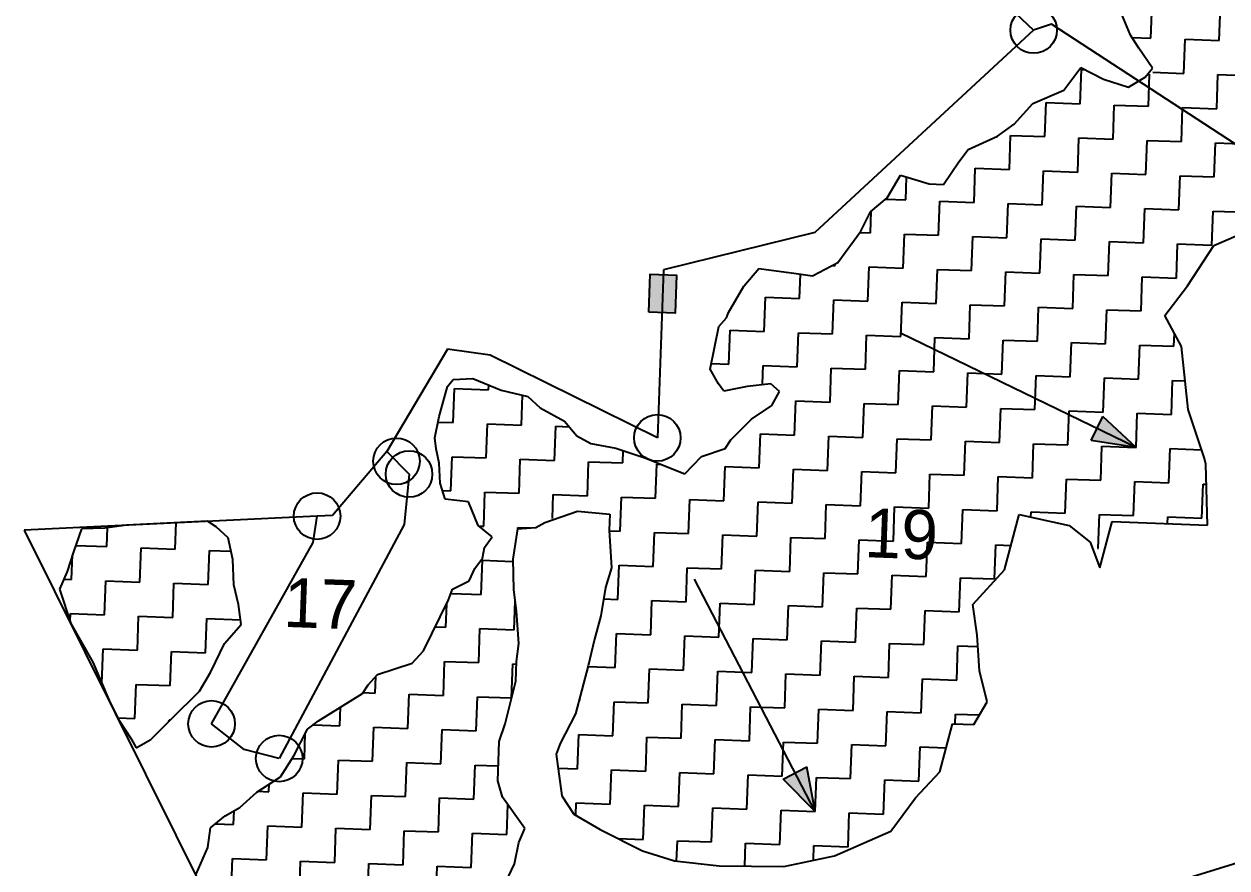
# Model space of a CAD drawing. Header units: metres. Extents: x 292434 to 293193, y 2020436 to 2021636.
# Drawn here: x 292488.9 to 292931.4, y 2020914 to 2021224.7 of the extents above; entities that cross this region are included whole.
import ezdxf
from ezdxf.enums import TextEntityAlignment as Align

# ---------------------------------------------------------------- set-up
doc = ezdxf.new("R2010")
doc.units = ezdxf.units.M
doc.header["$MEASUREMENT"] = 0
for name, color, linetype in [('POLY_HATCH', 12, 'Continuous'), ('POLY_PARCEL', 6, 'Continuous'), ('TEXT_PARCEL', 7, 'Continuous'), ('V_BOUND_LINE', 7, 'Continuous')]:
    doc.layers.add(name, color=color, linetype=linetype)
doc.styles.add('TEXT_MAP', font='')
doc.styles.get('TEXT_MAP').set_extended_font_data('Kruti Dev 050')

msp = doc.modelspace()

# ---------------------------------------------------------------- hatches: boundary and pattern name
msp.add_hatch(color=256).paths.add_polyline_path([(292728.88, 2021132.32), (292719.21, 2021132.68), (292718.7, 2021118.69), (292728.37, 2021118.34)])
h = msp.add_hatch(color=256)
h.paths.add_polyline_path([(292883.59, 2021075.86), (292881.45, 2021071.45), (292897.98, 2021068.87)])
h.paths.add_polyline_path([(292897.98, 2021068.87), (292885.73, 2021080.26), (292883.59, 2021075.86)])
h = msp.add_hatch(color=256)
h.paths.add_polyline_path([(292772.55, 2020949.02), (292768.21, 2020946.76), (292779.92, 2020934.82)])
h.paths.add_polyline_path([(292779.92, 2020934.82), (292776.9, 2020951.27), (292772.55, 2020949.02)])

# ---------------------------------------------------------------- linework, layer by layer
msp.add_lwpolyline([(292718.7, 2021118.69), (292719.21, 2021132.68), (292728.88, 2021132.32), (292728.37, 2021118.34)], close=True)
for points in [[(292897.98, 2021068.87), (292811.28, 2021110.98)], [(292881.45, 2021071.45), (292885.73, 2021080.26)], [(292897.98, 2021068.87), (292885.73, 2021080.26)], [(292897.98, 2021068.87), (292881.45, 2021071.45)], [(292779.92, 2020934.82), (292735.52, 2021020.37)], [(292768.21, 2020946.76), (292776.9, 2020951.27)], [(292779.92, 2020934.82), (292776.9, 2020951.27)], [(292779.92, 2020934.82), (292768.21, 2020946.76)]]:
    msp.add_lwpolyline(points)
for centre in [(292860.31, 2021222.52), (292721.86, 2021072.37), (292625.88, 2021063.77), (292630.51, 2021059.06), (292596.68, 2021043.58), (292557.85, 2020967.08), (292582.74, 2020954.34)]:
    msp.add_circle(centre, 8.56)
at = {"layer": 'POLY_HATCH', "linetype": 'Continuous'}
for p, q in [((292903.46, 2021219.59), (292903.92, 2021232.15)), ((292928.58, 2021218.67), (292929.04, 2021231.23)), ((292896.42, 2021219.84), (292903.46, 2021219.59)), ((292915.57, 2021206.57), (292916.02, 2021219.13)), ((292916.02, 2021219.13), (292928.58, 2021218.67)), ((292877.43, 2021195.38), (292877.89, 2021207.94)), ((292877.89, 2021207.94), (292879.3, 2021207.89)), ((292902.55, 2021194.47), (292902.98, 2021206.27)), ((292904.15, 2021206.99), (292915.57, 2021206.57)), ((292927.67, 2021193.55), (292928.13, 2021206.11)), ((292928.13, 2021206.11), (292940.69, 2021205.66)), ((292864.41, 2021183.28), (292864.87, 2021195.84)), ((292864.87, 2021195.84), (292877.43, 2021195.38)), ((292889.53, 2021182.36), (292889.99, 2021194.92)), ((292889.99, 2021194.92), (292902.55, 2021194.47)), ((292914.65, 2021181.45), (292915.11, 2021194.01)), ((292915.11, 2021194.01), (292927.67, 2021193.55)), ((292851.4, 2021171.17), (292851.85, 2021183.73)), ((292851.85, 2021183.73), (292864.41, 2021183.28)), ((292876.52, 2021170.26), (292876.97, 2021182.82)), ((292876.97, 2021182.82), (292889.53, 2021182.36)), ((292901.64, 2021169.35), (292902.09, 2021181.91)), ((292902.09, 2021181.91), (292914.65, 2021181.45)), ((292926.76, 2021168.43), (292927.21, 2021180.99)), ((292927.21, 2021180.99), (292939.77, 2021180.54)), ((292813.26, 2021159.98), (292813.57, 2021168.41)), ((292838.38, 2021159.07), (292838.84, 2021171.63)), ((292838.84, 2021171.63), (292851.4, 2021171.17)), ((292863.5, 2021158.16), (292863.96, 2021170.72)), ((292863.96, 2021170.72), (292876.52, 2021170.26)), ((292888.62, 2021157.24), (292889.08, 2021169.8)), ((292889.08, 2021169.8), (292901.64, 2021169.35)), ((292913.74, 2021156.33), (292914.2, 2021168.89)), ((292914.2, 2021168.89), (292926.76, 2021168.43)), ((292805.82, 2021160.25), (292813.26, 2021159.98)), ((292800.24, 2021147.88), (292800.54, 2021155.9)), ((292825.36, 2021146.97), (292825.82, 2021159.53)), ((292825.82, 2021159.53), (292838.38, 2021159.07)), ((292850.48, 2021146.05), (292850.94, 2021158.61)), ((292850.94, 2021158.61), (292863.5, 2021158.16)), ((292875.6, 2021145.14), (292876.06, 2021157.7)), ((292876.06, 2021157.7), (292888.62, 2021157.24)), ((292900.72, 2021144.23), (292901.18, 2021156.79)), ((292901.18, 2021156.79), (292913.74, 2021156.33)), ((292925.84, 2021143.31), (292926.3, 2021155.87)), ((292926.3, 2021155.87), (292938.86, 2021155.42)), ((292796.32, 2021148.02), (292800.24, 2021147.88)), ((292812.35, 2021134.86), (292812.8, 2021147.42)), ((292812.8, 2021147.42), (292825.36, 2021146.97)), ((292837.47, 2021133.95), (292837.92, 2021146.51)), ((292837.92, 2021146.51), (292850.48, 2021146.05)), ((292862.59, 2021133.04), (292863.04, 2021145.6)), ((292863.04, 2021145.6), (292875.6, 2021145.14)), ((292887.71, 2021132.12), (292888.16, 2021144.68)), ((292888.16, 2021144.68), (292900.72, 2021144.23)), ((292912.83, 2021131.21), (292913.28, 2021143.77)), ((292913.28, 2021143.77), (292925.84, 2021143.31)), ((292786.19, 2021135.81), (292787.23, 2021135.78)), ((292787.23, 2021135.78), (292787.25, 2021136.37)), ((292799.33, 2021122.76), (292799.79, 2021135.32)), ((292799.79, 2021135.32), (292812.35, 2021134.86)), ((292824.45, 2021121.85), (292824.91, 2021134.41)), ((292824.91, 2021134.41), (292837.47, 2021133.95)), ((292849.57, 2021120.93), (292850.03, 2021133.49)), ((292850.03, 2021133.49), (292862.59, 2021133.04)), ((292774.21, 2021123.67), (292774.54, 2021132.63)), ((292874.69, 2021120.02), (292875.15, 2021132.58)), ((292875.15, 2021132.58), (292887.71, 2021132.12)), ((292899.81, 2021119.11), (292900.27, 2021131.67)), ((292900.27, 2021131.67), (292912.83, 2021131.21)), ((292761.19, 2021111.57), (292761.65, 2021124.13)), ((292761.65, 2021124.13), (292774.21, 2021123.67)), ((292786.31, 2021110.66), (292786.77, 2021123.22)), ((292786.77, 2021123.22), (292799.33, 2021122.76)), ((292811.43, 2021109.74), (292811.89, 2021122.3)), ((292811.89, 2021122.3), (292824.45, 2021121.85)), ((292836.55, 2021108.83), (292837.01, 2021121.39)), ((292837.01, 2021121.39), (292849.57, 2021120.93)), ((292861.67, 2021107.92), (292862.13, 2021120.48)), ((292862.13, 2021120.48), (292874.69, 2021120.02)), ((292886.79, 2021107), (292887.25, 2021119.56)), ((292887.25, 2021119.56), (292899.81, 2021119.11)), ((292748.18, 2021099.47), (292748.63, 2021112.03)), ((292748.63, 2021112.03), (292761.19, 2021111.57)), ((292773.3, 2021098.55), (292773.75, 2021111.11)), ((292773.75, 2021111.11), (292786.31, 2021110.66)), ((292798.42, 2021097.64), (292798.87, 2021110.2)), ((292798.87, 2021110.2), (292811.43, 2021109.74)), ((292823.54, 2021096.73), (292823.99, 2021109.29)), ((292823.99, 2021109.29), (292836.55, 2021108.83)), ((292848.66, 2021095.81), (292849.11, 2021108.37)), ((292849.11, 2021108.37), (292861.67, 2021107.92)), ((292873.78, 2021094.9), (292874.23, 2021107.46)), ((292874.23, 2021107.46), (292886.79, 2021107)), ((292898.9, 2021093.99), (292899.35, 2021106.55)), ((292899.35, 2021106.55), (292911.91, 2021106.09)), ((292911.91, 2021106.09), (292912.09, 2021110.86)), ((292741.72, 2021099.7), (292748.18, 2021099.47)), ((292760.5, 2021092.33), (292760.74, 2021099.01)), ((292760.74, 2021099.01), (292773.3, 2021098.55)), ((292785.4, 2021085.54), (292785.86, 2021098.1)), ((292785.86, 2021098.1), (292798.42, 2021097.64)), ((292810.52, 2021084.62), (292810.98, 2021097.18)), ((292810.98, 2021097.18), (292823.54, 2021096.73)), ((292835.64, 2021083.71), (292836.1, 2021096.27)), ((292836.1, 2021096.27), (292848.66, 2021095.81)), ((292860.76, 2021082.8), (292861.22, 2021095.36)), ((292861.22, 2021095.36), (292873.78, 2021094.9)), ((292885.88, 2021081.88), (292886.34, 2021094.44)), ((292886.34, 2021094.44), (292898.9, 2021093.99)), ((292911, 2021080.97), (292911.46, 2021093.53)), ((292911.46, 2021093.53), (292916.06, 2021093.36)), ((292646.79, 2021078), (292647.24, 2021090.56)), ((292647.24, 2021090.56), (292659.8, 2021090.1)), ((292659.8, 2021090.1), (292659.86, 2021091.82)), ((292671.91, 2021077.09), (292672.3, 2021088.05)), ((292772.38, 2021073.43), (292772.84, 2021085.99)), ((292772.84, 2021085.99), (292785.4, 2021085.54)), ((292797.5, 2021072.52), (292797.96, 2021085.08)), ((292797.96, 2021085.08), (292810.52, 2021084.62)), ((292822.62, 2021071.61), (292823.08, 2021084.17)), ((292823.08, 2021084.17), (292835.64, 2021083.71)), ((292847.74, 2021070.69), (292848.2, 2021083.25)), ((292848.2, 2021083.25), (292860.76, 2021082.8)), ((292872.86, 2021069.78), (292873.32, 2021082.34)), ((292873.32, 2021082.34), (292885.88, 2021081.88)), ((292897.98, 2021068.87), (292898.44, 2021081.43)), ((292898.44, 2021081.43), (292911, 2021080.97)), ((292641.17, 2021078.2), (292646.79, 2021078)), ((292658.89, 2021064.98), (292659.35, 2021077.54)), ((292659.35, 2021077.54), (292671.91, 2021077.09)), ((292684.01, 2021064.07), (292684.47, 2021076.63)), ((292684.47, 2021076.63), (292689.44, 2021076.45)), ((292759.37, 2021061.33), (292759.82, 2021073.89)), ((292759.82, 2021073.89), (292772.38, 2021073.43)), ((292784.49, 2021060.42), (292784.94, 2021072.98)), ((292784.94, 2021072.98), (292797.5, 2021072.52)), ((292809.61, 2021059.5), (292810.06, 2021072.06)), ((292810.06, 2021072.06), (292822.62, 2021071.61)), ((292834.73, 2021058.59), (292835.18, 2021071.15)), ((292835.18, 2021071.15), (292847.74, 2021070.69)), ((292709.13, 2021063.16), (292709.29, 2021067.68)), ((292859.85, 2021057.68), (292860.3, 2021070.24)), ((292860.3, 2021070.24), (292872.86, 2021069.78)), ((292884.97, 2021056.76), (292885.42, 2021069.32)), ((292885.42, 2021069.32), (292897.98, 2021068.87)), ((292910.09, 2021055.85), (292910.54, 2021068.41)), ((292910.54, 2021068.41), (292922.06, 2021067.99)), ((292645.87, 2021052.88), (292646.33, 2021065.44)), ((292646.33, 2021065.44), (292658.89, 2021064.98)), ((292670.99, 2021051.97), (292671.45, 2021064.53)), ((292671.45, 2021064.53), (292684.01, 2021064.07)), ((292696.11, 2021051.05), (292696.57, 2021063.61)), ((292696.57, 2021063.61), (292709.13, 2021063.16)), ((292721.23, 2021050.14), (292721.69, 2021062.7)), ((292721.69, 2021062.7), (292723.19, 2021062.65)), ((292746.35, 2021049.23), (292746.81, 2021061.79)), ((292746.81, 2021061.79), (292759.37, 2021061.33)), ((292771.47, 2021048.31), (292771.93, 2021060.87)), ((292771.93, 2021060.87), (292784.49, 2021060.42)), ((292796.59, 2021047.4), (292797.05, 2021059.96)), ((292797.05, 2021059.96), (292809.61, 2021059.5)), ((292821.71, 2021046.49), (292822.17, 2021059.05)), ((292822.17, 2021059.05), (292834.73, 2021058.59)), ((292846.83, 2021045.57), (292847.29, 2021058.13)), ((292847.29, 2021058.13), (292859.85, 2021057.68)), ((292871.95, 2021044.66), (292872.41, 2021057.22)), ((292872.41, 2021057.22), (292884.97, 2021056.76)), ((292897.07, 2021043.75), (292897.53, 2021056.31)), ((292897.53, 2021056.31), (292910.09, 2021055.85)), ((292922.19, 2021042.83), (292922.65, 2021055.39)), ((292922.65, 2021055.39), (292923.89, 2021055.35)), ((292642.82, 2021052.99), (292645.87, 2021052.88)), ((292657.98, 2021039.86), (292658.43, 2021052.42)), ((292658.43, 2021052.42), (292670.99, 2021051.97)), ((292683.23, 2021042.73), (292683.55, 2021051.51)), ((292683.55, 2021051.51), (292696.11, 2021051.05)), ((292708.22, 2021038.04), (292708.67, 2021050.6)), ((292708.67, 2021050.6), (292721.23, 2021050.14)), ((292733.34, 2021037.12), (292733.79, 2021049.68)), ((292733.79, 2021049.68), (292746.35, 2021049.23)), ((292758.45, 2021036.21), (292758.91, 2021048.77)), ((292758.91, 2021048.77), (292771.47, 2021048.31)), ((292783.57, 2021035.3), (292784.03, 2021047.86)), ((292784.03, 2021047.86), (292796.59, 2021047.4)), ((292808.69, 2021034.38), (292809.15, 2021046.94)), ((292809.15, 2021046.94), (292821.71, 2021046.49)), ((292833.81, 2021033.47), (292834.27, 2021046.03)), ((292834.27, 2021046.03), (292846.83, 2021045.57)), ((292859.32, 2021043.18), (292859.39, 2021045.12)), ((292859.39, 2021045.12), (292871.95, 2021044.66)), ((292544.48, 2021031.41), (292544.83, 2021041.17)), ((292884.05, 2021031.64), (292884.51, 2021044.2)), ((292884.51, 2021044.2), (292897.07, 2021043.75)), ((292909.54, 2021040.81), (292909.63, 2021043.29)), ((292909.63, 2021043.29), (292922.19, 2021042.83)), ((292519.36, 2021032.33), (292519.61, 2021039.32)), ((292656.13, 2021039.93), (292657.98, 2021039.86)), ((292670.52, 2021038.94), (292670.54, 2021039.41)), ((292670.54, 2021039.41), (292675.2, 2021039.24)), ((292704.17, 2021038.18), (292708.22, 2021038.04)), ((292720.32, 2021025.02), (292720.78, 2021037.58)), ((292720.78, 2021037.58), (292733.34, 2021037.12)), ((292745.44, 2021024.11), (292745.9, 2021036.67)), ((292745.9, 2021036.67), (292758.45, 2021036.21)), ((292770.56, 2021023.19), (292771.01, 2021035.75)), ((292771.01, 2021035.75), (292783.57, 2021035.3)), ((292507.82, 2021032.75), (292519.36, 2021032.33)), ((292531.46, 2021019.31), (292531.92, 2021031.87)), ((292531.92, 2021031.87), (292544.48, 2021031.41)), ((292795.68, 2021022.28), (292796.13, 2021034.84)), ((292796.13, 2021034.84), (292808.69, 2021034.38)), ((292820.8, 2021021.37), (292821.25, 2021033.93)), ((292821.25, 2021033.93), (292833.81, 2021033.47)), ((292845.92, 2021020.45), (292846.37, 2021033.01)), ((292846.37, 2021033.01), (292852.01, 2021032.81)), ((292883.87, 2021031.65), (292884.05, 2021031.64)), ((292506.34, 2021020.22), (292506.67, 2021029.34)), ((292556.58, 2021018.4), (292557.04, 2021030.96)), ((292557.04, 2021030.96), (292565.03, 2021030.67)), ((292657.06, 2021014.74), (292657.52, 2021027.3)), ((292657.52, 2021027.3), (292668.62, 2021026.9)), ((292707.3, 2021012.92), (292707.76, 2021025.48)), ((292707.76, 2021025.48), (292720.32, 2021025.02)), ((292732.42, 2021012), (292732.88, 2021024.56)), ((292732.88, 2021024.56), (292745.44, 2021024.11)), ((292757.54, 2021011.09), (292758, 2021023.65)), ((292758, 2021023.65), (292770.56, 2021023.19)), ((292782.66, 2021010.18), (292783.12, 2021022.74)), ((292783.12, 2021022.74), (292795.68, 2021022.28)), ((292503.86, 2021020.31), (292506.34, 2021020.22)), ((292518.45, 2021007.21), (292518.9, 2021019.77)), ((292518.9, 2021019.77), (292531.46, 2021019.31)), ((292543.57, 2021006.29), (292544.02, 2021018.85)), ((292544.02, 2021018.85), (292556.58, 2021018.4)), ((292807.78, 2021009.26), (292808.24, 2021021.82)), ((292808.24, 2021021.82), (292820.8, 2021021.37)), ((292832.9, 2021008.35), (292833.36, 2021020.91)), ((292833.36, 2021020.91), (292845.92, 2021020.45)), ((292646.26, 2021015.14), (292657.06, 2021014.74)), ((292644.05, 2021002.64), (292644.36, 2021011.29)), ((292669.17, 2021001.73), (292669.55, 2021012.37)), ((292702.05, 2021013.11), (292707.3, 2021012.92)), ((292719.41, 2020999.9), (292719.86, 2021012.46)), ((292719.86, 2021012.46), (292732.42, 2021012)), ((292744.53, 2020998.99), (292744.98, 2021011.55)), ((292744.98, 2021011.55), (292757.54, 2021011.09)), ((292769.65, 2020998.07), (292770.1, 2021010.63)), ((292770.1, 2021010.63), (292782.66, 2021010.18)), ((292794.76, 2020997.16), (292795.22, 2021009.72)), ((292795.22, 2021009.72), (292807.78, 2021009.26)), ((292505.78, 2021004.75), (292505.89, 2021007.66)), ((292505.89, 2021007.66), (292518.45, 2021007.21)), ((292530.55, 2020994.19), (292531.01, 2021006.75)), ((292531.01, 2021006.75), (292543.57, 2021006.29)), ((292555.67, 2020993.28), (292556.13, 2021005.84)), ((292556.13, 2021005.84), (292568.54, 2021005.39)), ((292819.88, 2020996.25), (292820.34, 2021008.81)), ((292820.34, 2021008.81), (292832.9, 2021008.35)), ((292640.16, 2021002.78), (292644.05, 2021002.64)), ((292656.15, 2020989.62), (292656.61, 2021002.18)), ((292656.61, 2021002.18), (292669.17, 2021001.73)), ((292706.39, 2020987.8), (292706.85, 2021000.36)), ((292706.85, 2021000.36), (292719.41, 2020999.9)), ((292731.51, 2020986.88), (292731.97, 2020999.44)), ((292731.97, 2020999.44), (292744.53, 2020998.99)), ((292756.63, 2020985.97), (292757.09, 2020998.53)), ((292757.09, 2020998.53), (292769.65, 2020998.07)), ((292781.75, 2020985.06), (292782.21, 2020997.62)), ((292782.21, 2020997.62), (292794.76, 2020997.16)), ((292806.87, 2020984.14), (292807.32, 2020996.7)), ((292807.32, 2020996.7), (292819.88, 2020996.25)), ((292517.53, 2020982.09), (292517.99, 2020994.65)), ((292517.99, 2020994.65), (292530.55, 2020994.19)), ((292542.65, 2020981.17), (292543.11, 2020993.73)), ((292543.11, 2020993.73), (292555.67, 2020993.28)), ((292831.99, 2020983.23), (292832.44, 2020995.79)), ((292832.44, 2020995.79), (292839.78, 2020995.52)), ((292643.13, 2020977.52), (292643.59, 2020990.08)), ((292643.59, 2020990.08), (292656.15, 2020989.62)), ((292668.26, 2020976.71), (292668.71, 2020989.17)), ((292668.71, 2020989.17), (292670, 2020989.12)), ((292696.32, 2020988.16), (292706.39, 2020987.8)), ((292718.49, 2020974.78), (292718.95, 2020987.34)), ((292718.95, 2020987.34), (292731.51, 2020986.88)), ((292618.01, 2020978.43), (292618.23, 2020984.47)), ((292743.61, 2020973.87), (292744.07, 2020986.43)), ((292744.07, 2020986.43), (292756.63, 2020985.97)), ((292768.73, 2020972.95), (292769.19, 2020985.51)), ((292769.19, 2020985.51), (292781.75, 2020985.06)), ((292793.85, 2020972.04), (292794.31, 2020984.6)), ((292794.31, 2020984.6), (292806.87, 2020984.14)), ((292818.97, 2020971.13), (292819.43, 2020983.69)), ((292819.43, 2020983.69), (292831.99, 2020983.23)), ((292517.45, 2020982.09), (292517.53, 2020982.09)), ((292529.64, 2020969.07), (292530.09, 2020981.63)), ((292530.09, 2020981.63), (292542.65, 2020981.17)), ((292613.66, 2020978.59), (292618.01, 2020978.43)), ((292630.12, 2020965.42), (292630.57, 2020977.98)), ((292630.57, 2020977.98), (292643.13, 2020977.52)), ((292655.24, 2020964.5), (292655.69, 2020977.06)), ((292655.69, 2020977.06), (292668.23, 2020976.61)), ((292693.07, 2020975.7), (292693.37, 2020975.69)), ((292693.37, 2020975.69), (292693.42, 2020977.06)), ((292705.48, 2020962.68), (292705.93, 2020975.24)), ((292705.93, 2020975.24), (292718.49, 2020974.78)), ((292730.6, 2020961.76), (292731.05, 2020974.32)), ((292731.05, 2020974.32), (292743.61, 2020973.87)), ((292523.42, 2020969.3), (292529.64, 2020969.07)), ((292605, 2020966.33), (292605.25, 2020973.19)), ((292755.72, 2020960.85), (292756.17, 2020973.41)), ((292756.17, 2020973.41), (292768.73, 2020972.95)), ((292780.84, 2020959.94), (292781.29, 2020972.5)), ((292781.29, 2020972.5), (292793.85, 2020972.04)), ((292805.96, 2020959.02), (292806.41, 2020971.58)), ((292806.41, 2020971.58), (292818.97, 2020971.13)), ((292831.4, 2020967.06), (292831.53, 2020970.67)), ((292831.53, 2020970.67), (292840.39, 2020970.35)), ((292542.18, 2020968.05), (292542.2, 2020968.61)), ((292542.2, 2020968.61), (292542.72, 2020968.59)), ((292595.18, 2020966.69), (292605, 2020966.33)), ((292617.1, 2020953.31), (292617.56, 2020965.87)), ((292617.56, 2020965.87), (292630.12, 2020965.42)), ((292642.22, 2020952.4), (292642.68, 2020964.96)), ((292642.68, 2020964.96), (292655.24, 2020964.5)), ((292591.98, 2020954.23), (292592.32, 2020963.52)), ((292692.46, 2020950.57), (292692.92, 2020963.13)), ((292692.92, 2020963.13), (292705.48, 2020962.68)), ((292717.58, 2020949.66), (292718.04, 2020962.22)), ((292718.04, 2020962.22), (292730.6, 2020961.76)), ((292742.7, 2020948.75), (292743.16, 2020961.31)), ((292743.16, 2020961.31), (292755.72, 2020960.85)), ((292767.82, 2020947.83), (292768.28, 2020960.39)), ((292768.28, 2020960.39), (292780.84, 2020959.94)), ((292792.94, 2020946.92), (292793.4, 2020959.48)), ((292793.4, 2020959.48), (292805.96, 2020959.02)), ((292818.06, 2020946.01), (292818.52, 2020958.57)), ((292818.52, 2020958.57), (292828.08, 2020958.22)), ((292587.64, 2020954.38), (292591.98, 2020954.23)), ((292604.08, 2020941.21), (292604.54, 2020953.77)), ((292604.54, 2020953.77), (292617.1, 2020953.31)), ((292629.2, 2020940.3), (292629.66, 2020952.86)), ((292629.66, 2020952.86), (292642.22, 2020952.4)), ((292654.32, 2020939.38), (292654.78, 2020951.94)), ((292654.78, 2020951.94), (292663.35, 2020951.63)), ((292685.34, 2020950.83), (292692.46, 2020950.57)), ((292704.56, 2020937.56), (292705.02, 2020950.12)), ((292705.02, 2020950.12), (292717.58, 2020949.66)), ((292729.68, 2020936.64), (292730.14, 2020949.2)), ((292730.14, 2020949.2), (292742.7, 2020948.75)), ((292754.8, 2020935.73), (292755.26, 2020948.29)), ((292755.26, 2020948.29), (292767.82, 2020947.83)), ((292779.92, 2020934.82), (292780.38, 2020947.38)), ((292780.38, 2020947.38), (292792.94, 2020946.92)), ((292578.96, 2020942.12), (292579.07, 2020944.96)), ((292805.04, 2020933.9), (292805.5, 2020946.46)), ((292805.5, 2020946.46), (292818.06, 2020946.01)), ((292574.87, 2020942.27), (292578.96, 2020942.12)), ((292591.07, 2020929.11), (292591.52, 2020941.67)), ((292591.52, 2020941.67), (292604.08, 2020941.21)), ((292616.19, 2020928.19), (292616.64, 2020940.75)), ((292616.64, 2020940.75), (292629.2, 2020940.3)), ((292641.31, 2020927.28), (292641.76, 2020939.84)), ((292641.76, 2020939.84), (292654.32, 2020939.38)), ((292565.95, 2020930.02), (292566.13, 2020935.04)), ((292666.43, 2020926.37), (292666.83, 2020937.4)), ((292691.84, 2020933.45), (292692, 2020938.01)), ((292692, 2020938.01), (292704.56, 2020937.56)), ((292716.67, 2020924.54), (292717.12, 2020937.1)), ((292717.12, 2020937.1), (292729.68, 2020936.64)), ((292741.79, 2020923.63), (292742.24, 2020936.19)), ((292742.24, 2020936.19), (292754.8, 2020935.73)), ((292766.91, 2020922.71), (292767.36, 2020935.27)), ((292767.36, 2020935.27), (292779.92, 2020934.82)), ((292792.03, 2020921.8), (292792.48, 2020934.36)), ((292792.48, 2020934.36), (292805.04, 2020933.9)), ((292559.3, 2020930.26), (292565.95, 2020930.02)), ((292578.05, 2020917), (292578.51, 2020929.56)), ((292578.51, 2020929.56), (292591.07, 2020929.11)), ((292603.17, 2020916.09), (292603.63, 2020928.65)), ((292603.63, 2020928.65), (292616.19, 2020928.19)), ((292628.29, 2020915.18), (292628.75, 2020927.74)), ((292628.75, 2020927.74), (292641.31, 2020927.28)), ((292653.41, 2020914.26), (292653.87, 2020926.82)), ((292653.87, 2020926.82), (292666.43, 2020926.37)), ((292707.5, 2020924.87), (292716.67, 2020924.54)), ((292728.95, 2020916.58), (292729.23, 2020924.08)), ((292729.23, 2020924.08), (292741.79, 2020923.63)), ((292754.04, 2020914.68), (292754.35, 2020923.17)), ((292754.35, 2020923.17), (292766.91, 2020922.71)), ((292779.27, 2020916.86), (292779.47, 2020922.26)), ((292779.47, 2020922.26), (292792.03, 2020921.8)), ((292565.03, 2020904.9), (292565.49, 2020917.46)), ((292565.49, 2020917.46), (292578.05, 2020917)), ((292590.15, 2020903.99), (292590.61, 2020916.55)), ((292590.61, 2020916.55), (292603.17, 2020916.09)), ((292615.27, 2020903.07), (292615.73, 2020915.63)), ((292615.73, 2020915.63), (292628.29, 2020915.18)), ((292640.39, 2020902.16), (292640.85, 2020914.72)), ((292640.85, 2020914.72), (292653.41, 2020914.26))]:
    msp.add_line(p, q, dxfattribs=at)
at = {"layer": 'POLY_HATCH'}
for p, q in [((292895.91, 2021220.61), (292892.87, 2021227.98)), ((292899.04, 2021215.88), (292895.91, 2021220.61)), ((292904.05, 2021208.43), (292899.04, 2021215.88)), ((292871.39, 2021200.37), (292877.64, 2021208.73)), ((292877.64, 2021208.73), (292886.07, 2021204.46)), ((292901.29, 2021205.23), (292904.05, 2021208.43)), ((292886.07, 2021204.46), (292895.21, 2021201.49)), ((292895.21, 2021201.49), (292901.29, 2021205.23)), ((292859.98, 2021195.51), (292871.39, 2021200.37)), ((292853.09, 2021187.83), (292859.98, 2021195.51)), ((292846.99, 2021183.43), (292853.09, 2021187.83)), ((292836.24, 2021178.54), (292846.99, 2021183.43)), ((292832.77, 2021174.05), (292836.24, 2021178.54)), ((292827.18, 2021165.67), (292832.77, 2021174.05)), ((292806.36, 2021160.7), (292811.29, 2021169.11)), ((292811.29, 2021169.11), (292821.91, 2021165.86)), ((292821.91, 2021165.86), (292827.18, 2021165.67)), ((292800.23, 2021155.64), (292806.36, 2021160.7)), ((292796.67, 2021148.51), (292800.23, 2021155.64)), ((292788.32, 2021136.93), (292796.67, 2021148.51)), ((292926.65, 2021143.19), (292939.4, 2021148.67)), ((292916.86, 2021128.36), (292926.65, 2021143.19)), ((292753.65, 2021128.29), (292759.17, 2021134.69)), ((292759.17, 2021134.69), (292772.98, 2021132.87)), ((292778.89, 2021131.99), (292788.32, 2021136.93)), ((292772.98, 2021132.87), (292778.89, 2021131.99)), ((292748.01, 2021118.59), (292753.65, 2021128.29)), ((292908.53, 2021117.44), (292916.86, 2021128.36)), ((292744.52, 2021113.43), (292747.28, 2021116.63)), ((292747.28, 2021116.63), (292748.01, 2021118.59)), ((292914.72, 2021105.99), (292908.53, 2021117.44)), ((292741.31, 2021097.7), (292744.52, 2021113.43)), ((292917.18, 2021082.79), (292914.72, 2021105.99)), ((292744.42, 2021092.31), (292741.31, 2021097.7)), ((292644.62, 2021091.31), (292646.7, 2021093.88)), ((292646.7, 2021093.88), (292653.98, 2021094.27)), ((292653.98, 2021094.27), (292664.39, 2021089.93)), ((292641.57, 2021080.2), (292644.62, 2021091.31)), ((292664.39, 2021089.93), (292674.22, 2021087.6)), ((292746.3, 2021089.6), (292744.42, 2021092.31)), ((292754.95, 2021091.26), (292746.3, 2021089.6)), ((292763.57, 2021092.27), (292754.95, 2021091.26)), ((292766.78, 2021089.51), (292763.57, 2021092.27)), ((292763.95, 2021084.33), (292766.78, 2021089.51)), ((292674.22, 2021087.6), (292678.69, 2021083.47)), ((292756.5, 2021079.32), (292763.95, 2021084.33)), ((292639.97, 2021072.34), (292641.57, 2021080.2)), ((292678.69, 2021083.47), (292687.76, 2021078.52)), ((292923.13, 2021064.75), (292917.18, 2021082.79)), ((292687.76, 2021078.52), (292692.19, 2021073.08)), ((292748.95, 2021071.67), (292756.5, 2021079.32)), ((292640.48, 2021068.36), (292639.97, 2021072.34)), ((292692.19, 2021073.08), (292697.37, 2021070.25)), ((292746.85, 2021068.45), (292748.95, 2021071.67)), ((292641.61, 2021063.03), (292640.48, 2021068.36)), ((292697.37, 2021070.25), (292706.56, 2021068.59)), ((292706.56, 2021068.59), (292717.65, 2021064.89)), ((292738.15, 2021065.46), (292746.85, 2021068.45)), ((292642.01, 2021055.75), (292641.61, 2021063.03)), ((292717.65, 2021064.89), (292724.82, 2021061.99)), ((292731.98, 2021059.09), (292738.15, 2021065.46)), ((292923.72, 2021062.75), (292923.13, 2021064.75)), ((292924.23, 2021040.28), (292923.72, 2021062.75)), ((292724.82, 2021061.99), (292731.98, 2021059.09)), ((292643.77, 2021049.75), (292642.01, 2021055.75)), ((292652.32, 2021048.78), (292643.77, 2021049.75)), ((292655.97, 2021040.06), (292652.32, 2021048.78)), ((292680.48, 2021041.22), (292692.52, 2021045.4)), ((292692.52, 2021045.4), (292704.37, 2021044.31)), ((292526.51, 2021040.21), (292518.54, 2021039.18)), ((292556.3, 2021041.77), (292526.51, 2021040.21)), ((292559.52, 2021039.67), (292556.3, 2021041.77)), ((292677.11, 2021039.36), (292680.48, 2021041.22)), ((292704.37, 2021044.31), (292704.16, 2021038.37)), ((292849.64, 2021023.84), (292855, 2021044.12)), ((292855, 2021044.12), (292873.35, 2021040.15)), ((292873.35, 2021040.15), (292881.05, 2021033.92)), ((292884.68, 2021024.55), (292889.26, 2021041.55)), ((292889.26, 2021041.55), (292924.23, 2021040.28)), ((292509.94, 2021038.83), (292506.99, 2021030.36)), ((292518.54, 2021039.18), (292509.94, 2021038.83)), ((292564, 2021035.55), (292559.52, 2021039.67)), ((292661.11, 2021035.91), (292655.97, 2021040.06)), ((292658.32, 2021032.05), (292661.11, 2021035.91)), ((292668.76, 2021027.78), (292670.49, 2021038.94)), ((292670.49, 2021038.94), (292677.11, 2021039.36)), ((292704.16, 2021038.37), (292704.98, 2021024.48)), ((292565.69, 2021027.56), (292564, 2021035.55)), ((292657.52, 2021028.12), (292658.32, 2021032.05)), ((292881.05, 2021033.92), (292884.68, 2021024.55)), ((292506.99, 2021030.36), (292504.75, 2021023.18)), ((292566.01, 2021018.31), (292565.69, 2021027.56)), ((292654.74, 2021024.26), (292657.52, 2021028.12)), ((292669.01, 2021016.54), (292668.76, 2021027.78)), ((292504.75, 2021023.18), (292501.87, 2021016.68)), ((292652.59, 2021019.72), (292654.74, 2021024.26)), ((292704.98, 2021024.48), (292702.73, 2021017.3)), ((292837.94, 2021011.06), (292849.64, 2021023.84)), ((292567.73, 2021010.98), (292566.01, 2021018.31)), ((292646.53, 2021016.63), (292652.59, 2021019.72)), ((292501.87, 2021016.68), (292506.03, 2021003.98)), ((292645.07, 2021012.73), (292646.53, 2021016.63)), ((292670.04, 2021008.58), (292669.01, 2021016.54)), ((292702.73, 2021017.3), (292701.03, 2021006.8)), ((292568.79, 2021003.68), (292567.73, 2021010.98)), ((292635.79, 2020993.92), (292645.07, 2021012.73)), ((292839.51, 2020999.78), (292837.94, 2021011.06)), ((292670.93, 2020996.67), (292670.04, 2021008.58)), ((292701.03, 2021006.8), (292698.74, 2020998.3)), ((292506.03, 2021003.98), (292514.11, 2020989.82)), ((292562.58, 2020996.64), (292568.79, 2021003.68)), ((292557.58, 2020986.26), (292562.58, 2020996.64)), ((292670.03, 2020990.1), (292670.93, 2020996.67)), ((292698.74, 2020998.3), (292696.4, 2020988.48)), ((292840.35, 2020986.55), (292839.51, 2020999.78)), ((292631.67, 2020989.44), (292635.79, 2020993.92)), ((292514.11, 2020989.82), (292520.2, 2020975.74)), ((292618.96, 2020985.28), (292631.67, 2020989.44)), ((292669.77, 2020982.84), (292670.03, 2020990.1)), ((292696.4, 2020988.48), (292691.79, 2020970.82)), ((292553.36, 2020979.15), (292557.58, 2020986.26)), ((292615.52, 2020981.45), (292618.96, 2020985.28)), ((292665.89, 2020967.14), (292669.77, 2020982.84)), ((292843.24, 2020975.22), (292840.35, 2020986.55)), ((292543.08, 2020968.96), (292553.36, 2020979.15)), ((292597.2, 2020968.25), (292613.42, 2020978.22)), ((292613.42, 2020978.22), (292615.52, 2020981.45)), ((292520.2, 2020975.74), (292523.9, 2020968.34)), ((292838.31, 2020966.81), (292843.24, 2020975.22)), ((292691.79, 2020970.82), (292686.11, 2020959.8)), ((292523.9, 2020968.34), (292528.28, 2020961.58)), ((292535.53, 2020961.31), (292543.08, 2020968.96)), ((292588.15, 2020955.37), (292593.13, 2020965.1)), ((292593.13, 2020965.1), (292597.2, 2020968.25)), ((292663.68, 2020960.62), (292665.89, 2020967.14)), ((292825.79, 2020949.44), (292830.4, 2020967.1)), ((292830.4, 2020967.1), (292838.31, 2020966.81)), ((292528.28, 2020961.58), (292530.14, 2020958.21)), ((292530.14, 2020958.21), (292535.53, 2020961.31)), ((292663.15, 2020946.11), (292663.68, 2020960.62)), ((292686.11, 2020959.8), (292684.64, 2020955.89)), ((292583.24, 2020947.63), (292588.15, 2020955.37)), ((292684.64, 2020955.89), (292686.73, 2020940.63)), ((292574.45, 2020942), (292583.24, 2020947.63)), ((292816.85, 2020939.86), (292825.79, 2020949.44)), ((292664.91, 2020940.1), (292663.15, 2020946.11)), ((292568.3, 2020936.29), (292574.45, 2020942)), ((292673.08, 2020928.58), (292664.91, 2020940.1)), ((292686.73, 2020940.63), (292691.11, 2020933.87)), ((292807.82, 2020927.64), (292816.85, 2020939.86)), ((292562.9, 2020933.18), (292568.3, 2020936.29)), ((292691.11, 2020933.87), (292700.82, 2020928.23)), ((292557.45, 2020928.76), (292562.9, 2020933.18)), ((292556.53, 2020921.53), (292557.45, 2020928.76)), ((292670.91, 2020923.38), (292673.08, 2020928.58)), ((292700.82, 2020928.23), (292716.39, 2020920.4)), ((292787.01, 2020918.5), (292807.82, 2020927.64)), ((292552.21, 2020911.78), (292556.53, 2020921.53)), ((292669.3, 2020915.51), (292670.91, 2020923.38)), ((292716.39, 2020920.4), (292728.14, 2020916.68)), ((292728.14, 2020916.68), (292744.59, 2020914.76)), ((292768.37, 2020914.55), (292787.01, 2020918.5)), ((292665.01, 2020906.43), (292669.3, 2020915.51)), ((292744.59, 2020914.76), (292768.37, 2020914.55))]:
    msp.add_line(p, q, dxfattribs=at)
at = {"layer": 'POLY_PARCEL'}
for p, q in [((292866.87, 2021224.63), (292860.31, 2021222.52)), ((292934.59, 2021180.48), (292866.87, 2021224.63)), ((292622.35, 2021067.35), (292630.51, 2021059.06)), ((292630.51, 2021059.06), (292628.71, 2021040.54)), ((292628.71, 2021040.54), (292582.74, 2020954.34)), ((292595.22, 2021033.87), (292596.68, 2021043.58)), ((292557.85, 2020967.08), (292595.22, 2021033.87)), ((292569.9, 2020957.63), (292557.85, 2020967.08)), ((292582.74, 2020954.34), (292569.9, 2020957.63)), ((292896.02, 2020903.87), (292968.08, 2020926.17))]:
    msp.add_line(p, q, dxfattribs=at)
at = {"layer": 'V_BOUND_LINE'}
for p, q in [((292805.82, 2021274.07), (292860.31, 2021222.52)), ((292860.31, 2021222.52), (292779.84, 2021147.99)), ((292779.84, 2021147.99), (292724.11, 2021134.25)), ((292724.11, 2021134.25), (292721.86, 2021072.37)), ((292644.71, 2021105.03), (292622.35, 2021067.35)), ((292660.41, 2021102.77), (292644.71, 2021105.03)), ((292721.86, 2021072.37), (292660.41, 2021102.77)), ((292622.35, 2021067.35), (292602.34, 2021043.85)), ((292596.68, 2021043.58), (292488.86, 2021038.4)), ((292602.34, 2021043.85), (292596.68, 2021043.58)), ((292488.86, 2021038.4), (292565.97, 2020883.27))]:
    msp.add_line(p, q, dxfattribs=at)

# ---------------------------------------------------------------- texts
at = {"layer": 'TEXT_PARCEL', "style": 'TEXT_MAP'}
for s, p in [('19', (292811.62, 2021037.04)), ('17', (292597.9, 2021011.37))]:
    msp.add_text(s, height=18.098, rotation=357.9179, dxfattribs=at).set_placement(p, align=Align.MIDDLE)

doc.saveas('drawing.dxf')
